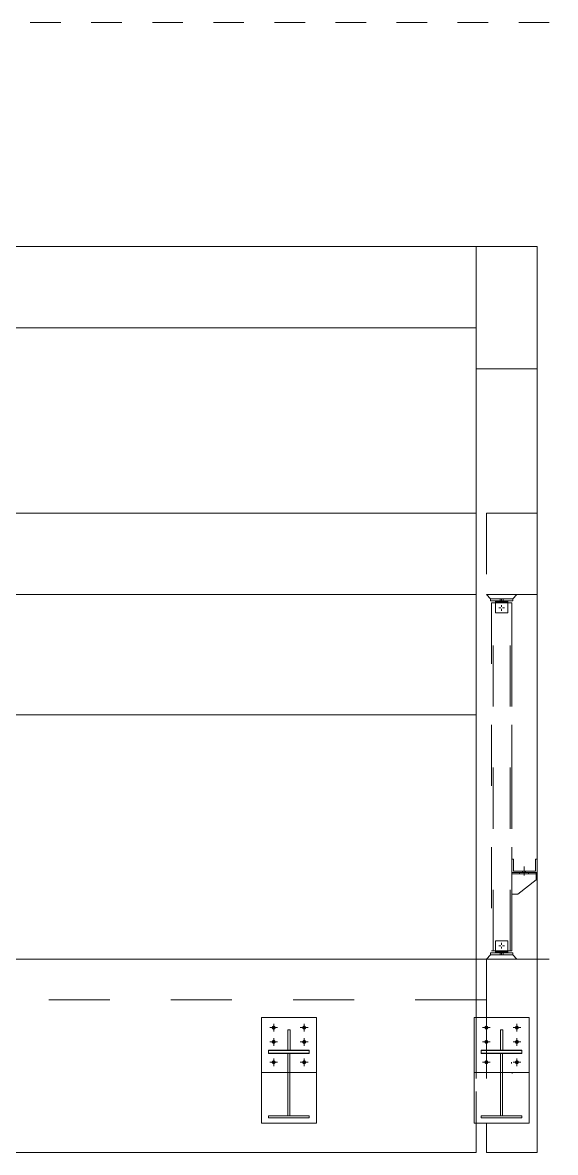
# Model space of a CAD drawing. Header units: millimetres. Extents: x 663313 to 1226001, y 1431724 to 1620898.
# Drawn here: x 663639.09 to 663641.71, y 1524720.1 to 1524725.65 of the extents above; entities that cross this region are included whole.
import ezdxf

# ---------------------------------------------------------------- set-up
doc = ezdxf.new("R2010")
doc.units = ezdxf.units.MM
for name, pattern in [('XKITLINE00', [0]), ('XKITLINE01', [4, 1, -1, 1, -1]), ('XKITLINE02', [4, 2, -2])]:
    doc.linetypes.add(name, pattern=pattern)
for name, color, linetype, lineweight in [('Bolt', 7, 'Continuous', 0), ('Part', 7, 'Continuous', 0), ('S-GRID', 7, 'Continuous', 9)]:
    doc.layers.add(name, color=color, linetype=linetype, lineweight=lineweight)

# ---------------------------------------------------------------- blocks, each defined once
blk = doc.blocks.new('*A32601715')
at = {"layer": 'S-GRID', "color": 7, "linetype": 'XKITLINE01', "lineweight": 0}
blk.add_line((493.773382, 83.262976), (596.741134, 83.262976), dxfattribs=at)
blk = doc.blocks.new('*A32621717')
at = {"layer": 'S-GRID', "color": 7, "linetype": 'XKITLINE01', "lineweight": 0}
blk.add_line((493.773382, 52.596309), (596.741134, 52.596309), dxfattribs=at)
blk = doc.blocks.new('*A32631718')
at = {"layer": 'Part', "color": 7, "linetype": 'XKITLINE02', "lineweight": 0}
for p, q in [((506.930472, 52.596309), (581.201513, 52.596309)), ((580.868213, 51.262976), (506.930472, 51.262976)), ((581.201513, 51.262976), (581.201418, 51.262976))]:
    blk.add_line(p, q, dxfattribs=at)
at = {"layer": 'Part', "color": 7, "linetype": 'XKITLINE00', "lineweight": 0}
for p, q in [((581.201513, 52.596309), (581.201513, 51.262976)), ((581.201513, 51.262976), (580.868213, 51.262976))]:
    blk.add_line(p, q, dxfattribs=at)
blk = doc.blocks.new('*A33511806')
at = {"layer": 'Part', "color": 7, "linetype": 'XKITLINE00', "lineweight": 0}
for p, q in [((580.868215, 75.929643), (547.901538, 75.929643)), ((547.901553, 73.262976), (547.901553, 75.929643)), ((580.868199, 75.929643), (580.868215, 75.929643)), ((580.868215, 75.929643), (580.868215, 73.262976)), ((580.868215, 73.262976), (547.901538, 73.262976)), ((580.868215, 73.262976), (580.868199, 73.262976))]:
    blk.add_line(p, q, dxfattribs=at)
at = {"layer": 'Part', "color": 7, "linetype": 'XKITLINE02', "lineweight": 0}
for p, q in [((547.901538, 75.929643), (547.901538, 73.262976)), ((580.868199, 73.262976), (580.868199, 75.929643))]:
    blk.add_line(p, q, dxfattribs=at)
blk = doc.blocks.new('*A33521807')
at = {"layer": 'Part', "color": 7, "linetype": 'XKITLINE00', "lineweight": 0}
for p, q in [((580.868213, 67.196309), (548.533871, 67.196309)), ((548.533886, 64.529643), (548.533886, 67.196309)), ((580.868197, 67.196309), (580.868213, 67.196309)), ((580.868213, 67.196309), (580.868213, 64.529643)), ((580.868213, 64.529643), (548.533871, 64.529643)), ((580.868213, 64.529643), (580.868197, 64.529643))]:
    blk.add_line(p, q, dxfattribs=at)
at = {"layer": 'Part', "color": 7, "linetype": 'XKITLINE02', "lineweight": 0}
for p, q in [((548.533871, 67.196309), (548.533871, 64.529643)), ((580.868197, 64.529643), (580.868197, 67.196309))]:
    blk.add_line(p, q, dxfattribs=at)
blk = doc.blocks.new('*A33531808')
at = {"layer": 'Part', "color": 7, "linetype": 'XKITLINE00', "lineweight": 0}
for p, q in [((545.901541, 52.596309), (545.901524, 52.596309)), ((545.901541, 46.262976), (545.901541, 52.596309)), ((545.901541, 52.596309), (580.868213, 52.596309)), ((580.868213, 52.596309), (580.868213, 50.682353)), ((580.868213, 47.215687), (580.868213, 46.262976)), ((545.901524, 46.262976), (545.901541, 46.262976)), ((580.868213, 46.262976), (545.901541, 46.262976))]:
    blk.add_line(p, q, dxfattribs=at)
at = {"layer": 'Part', "color": 7, "linetype": 'XKITLINE02', "lineweight": 0}
for p, q in [((545.901524, 52.596309), (545.901524, 46.262976)), ((545.901541, 52.596309), (545.901524, 52.596309)), ((580.868195, 46.262976), (580.868195, 52.596309)), ((580.868213, 50.682353), (580.868213, 47.215687)), ((545.901541, 46.262976), (545.901524, 46.262976))]:
    blk.add_line(p, q, dxfattribs=at)
blk = doc.blocks.new('*A33541809')
at = {"layer": 'Part', "color": 7, "linetype": 'XKITLINE00', "lineweight": 0}
for p, q in [((580.868215, 60.596309), (547.901532, 60.596309)), ((547.901553, 52.596309), (547.901553, 60.596309)), ((580.868194, 60.596309), (580.868215, 60.596309)), ((580.868215, 60.596309), (580.868215, 52.596309)), ((580.868215, 52.596309), (547.901532, 52.596309)), ((580.868215, 52.596309), (580.868194, 52.596309))]:
    blk.add_line(p, q, dxfattribs=at)
at = {"layer": 'Part', "color": 7, "linetype": 'XKITLINE02', "lineweight": 0}
for p, q in [((547.901532, 60.596309), (547.901532, 52.596309)), ((580.868194, 52.596309), (580.868194, 60.596309))]:
    blk.add_line(p, q, dxfattribs=at)
blk = doc.blocks.new('*A33551810')
at = {"layer": 'Part', "color": 7, "linetype": 'XKITLINE00', "lineweight": 0}
for p, q in [((581.661566, 50.282321), (581.661569, 50.282321)), ((581.661569, 49.604825), (581.661569, 50.282321)), ((581.661569, 50.282321), (581.741569, 50.282321)), ((581.741566, 50.282321), (581.741569, 50.282321)), ((581.741569, 50.282321), (581.741569, 49.604825)), ((581.741569, 49.604825), (581.661569, 49.604825))]:
    blk.add_line(p, q, dxfattribs=at)
at = {"layer": 'Part', "color": 7, "linetype": 'XKITLINE02', "lineweight": 0}
for p, q in [((581.661566, 50.282321), (581.661566, 49.615654)), ((581.741566, 49.615654), (581.741566, 50.282321)), ((581.661566, 49.615654), (581.661569, 49.604825)), ((581.661566, 49.615654), (581.741566, 49.615654)), ((581.741566, 49.615654), (581.741569, 49.604825))]:
    blk.add_line(p, q, dxfattribs=at)
blk = doc.blocks.new('*A33561811')
at = {"layer": 'Part', "color": 7, "linetype": 'XKITLINE02', "lineweight": 0}
for p, q in [((580.80157, 50.682353), (582.60157, 50.682353)), ((580.80157, 48.882354), (580.80157, 50.682353)), ((580.80157, 48.882354), (580.80157, 50.682353)), ((582.60157, 50.682353), (582.60157, 48.882354)), ((582.60157, 48.882354), (582.60157, 50.682353)), ((582.60157, 48.882354), (580.80157, 48.882354))]:
    blk.add_line(p, q, dxfattribs=at)
blk = doc.blocks.new('*A33571812')
at = {"layer": 'Bolt', "color": 7, "linetype": 'XKITLINE00', "lineweight": 0}
for p, q in [((582.028186, 49.179782), (582.028176, 49.21441)), ((582.041989, 48.847184), (582.041978, 48.881812))]:
    blk.add_line(p, q, dxfattribs=at)
blk = doc.blocks.new('*A33581813')
at = {"layer": 'Bolt'}
for points in [[(581.139, 50.355), (581.139, 50.361), (581.141, 50.367), (581.143, 50.373), (581.146, 50.379), (581.149, 50.384), (581.153, 50.389), (581.157, 50.394), (581.161, 50.398), (581.166, 50.402), (581.172, 50.405), (581.177, 50.408), (581.183, 50.41), (581.189, 50.411), (581.195, 50.412), (581.202, 50.412), (581.208, 50.412), (581.214, 50.411), (581.22, 50.41), (581.226, 50.408), (581.231, 50.405), (581.237, 50.402), (581.242, 50.398), (581.246, 50.394), (581.251, 50.389), (581.254, 50.384), (581.257, 50.379), (581.26, 50.373), (581.262, 50.367), (581.264, 50.361), (581.265, 50.355), (581.265, 50.349), (581.265, 50.343), (581.264, 50.337), (581.262, 50.331), (581.26, 50.325), (581.257, 50.319), (581.254, 50.314), (581.251, 50.309), (581.246, 50.304), (581.242, 50.3), (581.237, 50.296), (581.231, 50.293), (581.226, 50.291), (581.22, 50.288), (581.214, 50.287), (581.208, 50.286), (581.202, 50.286), (581.195, 50.286), (581.189, 50.287), (581.183, 50.288), (581.177, 50.291), (581.172, 50.293), (581.166, 50.296), (581.161, 50.3), (581.157, 50.304), (581.153, 50.309), (581.149, 50.314), (581.146, 50.319), (581.143, 50.325), (581.141, 50.331), (581.139, 50.337), (581.139, 50.343), (581.138, 50.349)], [(582.139, 50.355), (582.139, 50.361), (582.141, 50.367), (582.143, 50.373), (582.146, 50.379), (582.149, 50.384), (582.153, 50.389), (582.157, 50.394), (582.161, 50.398), (582.166, 50.402), (582.172, 50.405), (582.177, 50.408), (582.183, 50.41), (582.189, 50.411), (582.195, 50.412), (582.202, 50.412), (582.208, 50.412), (582.214, 50.411), (582.22, 50.41), (582.226, 50.408), (582.231, 50.405), (582.237, 50.402), (582.242, 50.398), (582.246, 50.394), (582.251, 50.389), (582.254, 50.384), (582.257, 50.379), (582.26, 50.373), (582.262, 50.367), (582.264, 50.361), (582.265, 50.355), (582.265, 50.349), (582.265, 50.343), (582.264, 50.337), (582.262, 50.331), (582.26, 50.325), (582.257, 50.319), (582.254, 50.314), (582.251, 50.309), (582.246, 50.304), (582.242, 50.3), (582.237, 50.296), (582.231, 50.293), (582.226, 50.291), (582.22, 50.288), (582.214, 50.287), (582.208, 50.286), (582.202, 50.286), (582.195, 50.286), (582.189, 50.287), (582.183, 50.288), (582.177, 50.291), (582.172, 50.293), (582.166, 50.296), (582.161, 50.3), (582.157, 50.304), (582.153, 50.309), (582.149, 50.314), (582.146, 50.319), (582.143, 50.325), (582.141, 50.331), (582.139, 50.337), (582.139, 50.343), (582.138, 50.349)], [(581.139, 49.889), (581.139, 49.895), (581.141, 49.901), (581.143, 49.907), (581.146, 49.912), (581.149, 49.918), (581.153, 49.923), (581.157, 49.927), (581.161, 49.931), (581.166, 49.935), (581.172, 49.938), (581.177, 49.941), (581.183, 49.943), (581.189, 49.944), (581.195, 49.945), (581.202, 49.946), (581.208, 49.945), (581.214, 49.944), (581.22, 49.943), (581.226, 49.941), (581.231, 49.938), (581.237, 49.935), (581.242, 49.931), (581.246, 49.927), (581.251, 49.923), (581.254, 49.918), (581.257, 49.912), (581.26, 49.907), (581.262, 49.901), (581.264, 49.895), (581.265, 49.889), (581.265, 49.882), (581.265, 49.876), (581.264, 49.87), (581.262, 49.864), (581.26, 49.858), (581.257, 49.852), (581.254, 49.847), (581.251, 49.842), (581.246, 49.838), (581.242, 49.833), (581.237, 49.83), (581.231, 49.826), (581.226, 49.824), (581.22, 49.822), (581.214, 49.82), (581.208, 49.819), (581.202, 49.819), (581.195, 49.819), (581.189, 49.82), (581.183, 49.822), (581.177, 49.824), (581.172, 49.826), (581.166, 49.83), (581.161, 49.833), (581.157, 49.838), (581.153, 49.842), (581.149, 49.847), (581.146, 49.852), (581.143, 49.858), (581.141, 49.864), (581.139, 49.87), (581.139, 49.876), (581.138, 49.882)], [(582.139, 49.889), (582.139, 49.895), (582.141, 49.901), (582.143, 49.907), (582.146, 49.912), (582.149, 49.918), (582.153, 49.923), (582.157, 49.927), (582.161, 49.931), (582.166, 49.935), (582.172, 49.938), (582.177, 49.941), (582.183, 49.943), (582.189, 49.944), (582.195, 49.945), (582.202, 49.946), (582.208, 49.945), (582.214, 49.944), (582.22, 49.943), (582.226, 49.941), (582.231, 49.938), (582.237, 49.935), (582.242, 49.931), (582.246, 49.927), (582.251, 49.923), (582.254, 49.918), (582.257, 49.912), (582.26, 49.907), (582.262, 49.901), (582.264, 49.895), (582.265, 49.889), (582.265, 49.882), (582.265, 49.876), (582.264, 49.87), (582.262, 49.864), (582.26, 49.858), (582.257, 49.852), (582.254, 49.847), (582.251, 49.842), (582.246, 49.838), (582.242, 49.833), (582.237, 49.83), (582.231, 49.826), (582.226, 49.824), (582.22, 49.822), (582.214, 49.82), (582.208, 49.819), (582.202, 49.819), (582.195, 49.819), (582.189, 49.82), (582.183, 49.822), (582.177, 49.824), (582.172, 49.826), (582.166, 49.83), (582.161, 49.833), (582.157, 49.838), (582.153, 49.842), (582.149, 49.847), (582.146, 49.852), (582.143, 49.858), (582.141, 49.864), (582.139, 49.87), (582.139, 49.876), (582.138, 49.882)], [(581.139, 49.222), (581.139, 49.228), (581.141, 49.234), (581.143, 49.24), (581.146, 49.246), (581.149, 49.251), (581.153, 49.256), (581.157, 49.26), (581.161, 49.265), (581.166, 49.268), (581.172, 49.272), (581.177, 49.274), (581.183, 49.276), (581.189, 49.278), (581.195, 49.279), (581.202, 49.279), (581.208, 49.279), (581.214, 49.278), (581.22, 49.276), (581.226, 49.274), (581.231, 49.272), (581.237, 49.268), (581.242, 49.265), (581.246, 49.26), (581.251, 49.256), (581.254, 49.251), (581.257, 49.246), (581.26, 49.24), (581.262, 49.234), (581.264, 49.228), (581.265, 49.222), (581.265, 49.216), (581.265, 49.209), (581.264, 49.203), (581.262, 49.197), (581.26, 49.191), (581.257, 49.186), (581.254, 49.181), (581.251, 49.176), (581.246, 49.171), (581.242, 49.167), (581.237, 49.163), (581.231, 49.16), (581.226, 49.157), (581.22, 49.155), (581.214, 49.154), (581.208, 49.153), (581.202, 49.152), (581.195, 49.153), (581.189, 49.154), (581.183, 49.155), (581.177, 49.157), (581.172, 49.16), (581.166, 49.163), (581.161, 49.167), (581.157, 49.171), (581.153, 49.176), (581.149, 49.181), (581.146, 49.186), (581.143, 49.191), (581.141, 49.197), (581.139, 49.203), (581.139, 49.209), (581.138, 49.216)], [(582.139, 49.222), (582.139, 49.228), (582.141, 49.234), (582.143, 49.24), (582.146, 49.246), (582.149, 49.251), (582.153, 49.256), (582.157, 49.26), (582.161, 49.265), (582.166, 49.268), (582.172, 49.272), (582.177, 49.274), (582.183, 49.276), (582.189, 49.278), (582.195, 49.279), (582.202, 49.279), (582.208, 49.279), (582.214, 49.278), (582.22, 49.276), (582.226, 49.274), (582.231, 49.272), (582.237, 49.268), (582.242, 49.265), (582.246, 49.26), (582.251, 49.256), (582.254, 49.251), (582.257, 49.246), (582.26, 49.24), (582.262, 49.234), (582.264, 49.228), (582.265, 49.222), (582.265, 49.216), (582.265, 49.209), (582.264, 49.203), (582.262, 49.197), (582.26, 49.191), (582.257, 49.186), (582.254, 49.181), (582.251, 49.176), (582.246, 49.171), (582.242, 49.167), (582.237, 49.163), (582.231, 49.16), (582.226, 49.157), (582.22, 49.155), (582.214, 49.154), (582.208, 49.153), (582.202, 49.152), (582.195, 49.153), (582.189, 49.154), (582.183, 49.155), (582.177, 49.157), (582.172, 49.16), (582.166, 49.163), (582.161, 49.167), (582.157, 49.171), (582.153, 49.176), (582.149, 49.181), (582.146, 49.186), (582.143, 49.191), (582.141, 49.197), (582.139, 49.203), (582.139, 49.209), (582.138, 49.216)]]:
    blk.add_hatch(color=7, dxfattribs=at).paths.add_polyline_path(points, flags=17)
at = {"layer": 'Bolt', "color": 7, "linetype": 'XKITLINE00', "lineweight": 0}
for p, q in [((581.075, 50.349), (581.328, 50.349)), ((581.202, 50.222), (581.202, 50.476)), ((582.075, 50.349), (582.328, 50.349)), ((582.202, 50.222), (582.202, 50.476)), ((581.202, 49.756), (581.202, 50.009)), ((582.202, 49.756), (582.202, 50.009)), ((581.075, 49.882), (581.328, 49.882)), ((582.075, 49.882), (582.328, 49.882)), ((581.075, 49.216), (581.328, 49.216)), ((581.202, 49.089), (581.202, 49.342)), ((582.075, 49.216), (582.328, 49.216)), ((582.202, 49.089), (582.202, 49.342))]:
    blk.add_line(p, q, dxfattribs=at)
blk = doc.blocks.new('*A33591814')
at = {"layer": 'Part', "color": 7, "linetype": 'XKITLINE02', "lineweight": 0}
for p, q in [((582.834824, 55.429643), (582.034813, 55.429643)), ((582.034813, 55.429643), (582.034813, 55.389643)), ((582.034813, 55.389643), (582.834824, 55.389643)), ((582.034824, 55.389643), (582.034824, 55.429643)), ((582.834813, 55.389643), (582.834813, 55.429643)), ((582.834824, 55.429643), (582.834824, 55.389643))]:
    blk.add_line(p, q, dxfattribs=at)
blk = doc.blocks.new('*A33601815')
at = {"layer": 'Bolt', "color": 7, "linetype": 'XKITLINE02', "lineweight": 0}
for p, q in [((582.434815, 55.336843), (582.434815, 55.622976)), ((582.434822, 55.336843), (582.434822, 55.622976)), ((582.288148, 55.389643), (582.288148, 55.429643)), ((582.288154, 55.389643), (582.288154, 55.429643)), ((582.388148, 55.429643), (582.388148, 55.469643)), ((582.388154, 55.429643), (582.388154, 55.469643)), ((582.481483, 55.429643), (582.481483, 55.469643)), ((582.481489, 55.429643), (582.481489, 55.469643)), ((582.581483, 55.389643), (582.581483, 55.429643)), ((582.581489, 55.389643), (582.581489, 55.429643))]:
    blk.add_line(p, q, dxfattribs=at)
blk = doc.blocks.new('*A33611816')
at = {"layer": 'Part', "color": 7, "linetype": 'XKITLINE02', "lineweight": 0}
for p, q in [((582.834819, 55.389643), (582.034818, 55.389643)), ((582.034818, 54.722976), (582.034818, 55.389643)), ((582.034819, 55.389643), (582.034819, 54.722976)), ((582.234818, 54.722976), (582.834819, 55.189643)), ((582.834818, 55.189643), (582.834818, 55.389643)), ((582.834819, 55.189643), (582.834819, 55.389643)), ((582.034818, 54.722976), (582.234819, 54.722976))]:
    blk.add_line(p, q, dxfattribs=at)
blk = doc.blocks.new('*A33621817')
at = {"layer": 'Bolt', "color": 7, "linetype": 'XKITLINE02', "lineweight": 0}
for p, q in [((581.654809, 52.729643), (581.654809, 52.796309)), ((581.654826, 52.729643), (581.654826, 52.796309)), ((581.701477, 52.729643), (581.701477, 52.796309)), ((581.701494, 52.729643), (581.701494, 52.796309)), ((581.748144, 52.729643), (581.748144, 52.796309)), ((581.748161, 52.729643), (581.748161, 52.796309))]:
    blk.add_line(p, q, dxfattribs=at)
blk = doc.blocks.new('*A33631818')
at = {"layer": 'Bolt', "color": 7, "linetype": 'XKITLINE00', "lineweight": 0}
for p, q in [((581.608152, 53.029643), (581.670312, 53.029643)), ((581.701485, 53.122976), (581.701485, 53.060816)), ((581.701485, 52.936309), (581.701485, 52.998469)), ((581.794818, 53.029643), (581.732658, 53.029643))]:
    blk.add_line(p, q, dxfattribs=at)
blk = doc.blocks.new('*A33641819')
at = {"layer": 'Part', "color": 7, "linetype": 'XKITLINE02', "lineweight": 0}
for p, q in [((581.501484, 53.196309), (581.901485, 53.196309)), ((581.501485, 53.196309), (581.501485, 52.796309)), ((581.901485, 53.196309), (581.901485, 52.796309)), ((581.501484, 52.829643), (581.501479, 52.829643)), ((581.501479, 52.829643), (581.501479, 52.796309)), ((581.901484, 52.829643), (581.501479, 52.829643)), ((581.501479, 52.796309), (581.501485, 52.796309)), ((581.901485, 52.796309), (581.501479, 52.796309)), ((581.901479, 52.829643), (581.901479, 52.796309))]:
    blk.add_line(p, q, dxfattribs=at)
blk = doc.blocks.new('*A33651820')
at = {"layer": 'Part', "color": 7, "linetype": 'XKITLINE02', "lineweight": 0}
for p, q in [((581.201472, 52.596309), (581.334807, 52.729643)), ((582.201499, 52.596309), (581.201472, 52.596309)), ((581.201499, 52.596309), (581.33483, 52.729643)), ((581.334807, 52.729643), (582.068163, 52.729643)), ((582.06814, 52.729643), (582.201472, 52.596309)), ((582.068163, 52.729643), (582.201499, 52.596309))]:
    blk.add_line(p, q, dxfattribs=at)
blk = doc.blocks.new('*A33661821')
at = {"layer": 'Part', "color": 7, "linetype": 'XKITLINE02', "lineweight": 0}
for p, q in [((581.33483, 52.796309), (581.334807, 52.796309)), ((581.334807, 52.796309), (582.068163, 52.796309)), ((581.334807, 52.729643), (581.334807, 52.796309)), ((581.33483, 52.729643), (581.334807, 52.729643)), ((582.068163, 52.729643), (581.334807, 52.729643)), ((581.33483, 52.796309), (581.33483, 52.729643)), ((582.06814, 52.796309), (582.06814, 52.729643)), ((582.068163, 52.796309), (582.068163, 52.729643))]:
    blk.add_line(p, q, dxfattribs=at)
blk = doc.blocks.new('*A33671822')
at = {"layer": 'Part', "color": 7, "linetype": 'XKITLINE00', "lineweight": 0}
for p, q in [((573.834927, 50.682353), (573.834924, 50.682353)), ((575.634927, 50.682353), (573.834927, 50.682353)), ((573.834927, 47.215687), (573.834927, 50.682353)), ((575.634924, 50.682353), (575.634927, 50.682353)), ((575.634927, 50.682353), (575.634927, 47.215687)), ((573.834927, 47.215687), (573.834924, 47.215687)), ((575.634927, 47.215687), (573.834927, 47.215687)), ((575.634924, 47.215687), (575.634927, 47.215687))]:
    blk.add_line(p, q, dxfattribs=at)
at = {"layer": 'Part', "color": 7, "linetype": 'XKITLINE02', "lineweight": 0}
for p, q in [((573.834924, 47.215687), (573.834924, 50.682353)), ((575.634924, 50.682353), (575.634924, 47.215687))]:
    blk.add_line(p, q, dxfattribs=at)
blk = doc.blocks.new('*A33681823')
at = {"layer": 'Part', "color": 7, "linetype": 'XKITLINE00', "lineweight": 0}
for p, q in [((574.6949, 50.282321), (574.694903, 50.282321)), ((574.694903, 49.604831), (574.694903, 50.282321)), ((574.694903, 50.282321), (574.774903, 50.282321)), ((574.7749, 50.282321), (574.774903, 50.282321)), ((574.774903, 50.282321), (574.774903, 49.604831)), ((574.774903, 49.604831), (574.694903, 49.604831))]:
    blk.add_line(p, q, dxfattribs=at)
at = {"layer": 'Part', "color": 7, "linetype": 'XKITLINE02', "lineweight": 0}
for p, q in [((574.6949, 50.282321), (574.6949, 49.615654)), ((574.7749, 49.615654), (574.7749, 50.282321)), ((574.6949, 49.615654), (574.694903, 49.604831)), ((574.6949, 49.615654), (574.7749, 49.615654)), ((574.7749, 49.615654), (574.774903, 49.604831))]:
    blk.add_line(p, q, dxfattribs=at)
blk = doc.blocks.new('*A33691824')
at = {"layer": 'Part', "color": 7, "linetype": 'XKITLINE02', "lineweight": 0}
for p, q in [((573.834903, 50.682353), (575.634904, 50.682353)), ((573.834903, 48.882354), (573.834903, 50.682353)), ((573.834904, 48.882354), (573.834904, 50.682353)), ((575.634903, 50.682353), (575.634903, 48.882354)), ((575.634904, 48.882354), (575.634904, 50.682353)), ((575.634904, 48.882354), (573.834903, 48.882354))]:
    blk.add_line(p, q, dxfattribs=at)
blk = doc.blocks.new('*A33701825')
at = {"layer": 'Bolt'}
for points in [[(574.172, 50.355), (574.173, 50.361), (574.174, 50.367), (574.176, 50.373), (574.179, 50.379), (574.182, 50.384), (574.186, 50.389), (574.19, 50.394), (574.195, 50.398), (574.2, 50.402), (574.205, 50.405), (574.211, 50.408), (574.217, 50.41), (574.223, 50.411), (574.229, 50.412), (574.235, 50.412), (574.241, 50.412), (574.247, 50.411), (574.253, 50.41), (574.259, 50.408), (574.265, 50.405), (574.27, 50.402), (574.275, 50.398), (574.28, 50.394), (574.284, 50.389), (574.288, 50.384), (574.291, 50.379), (574.293, 50.373), (574.296, 50.367), (574.297, 50.361), (574.298, 50.355), (574.298, 50.349), (574.298, 50.343), (574.297, 50.337), (574.296, 50.331), (574.293, 50.325), (574.291, 50.319), (574.288, 50.314), (574.284, 50.309), (574.28, 50.304), (574.275, 50.3), (574.27, 50.296), (574.265, 50.293), (574.259, 50.291), (574.253, 50.288), (574.247, 50.287), (574.241, 50.286), (574.235, 50.286), (574.229, 50.286), (574.223, 50.287), (574.217, 50.288), (574.211, 50.291), (574.205, 50.293), (574.2, 50.296), (574.195, 50.3), (574.19, 50.304), (574.186, 50.309), (574.182, 50.314), (574.179, 50.319), (574.176, 50.325), (574.174, 50.331), (574.173, 50.337), (574.172, 50.343), (574.172, 50.349)], [(575.172, 50.355), (575.173, 50.361), (575.174, 50.367), (575.176, 50.373), (575.179, 50.379), (575.182, 50.384), (575.186, 50.389), (575.19, 50.394), (575.195, 50.398), (575.2, 50.402), (575.205, 50.405), (575.211, 50.408), (575.217, 50.41), (575.223, 50.411), (575.229, 50.412), (575.235, 50.412), (575.241, 50.412), (575.247, 50.411), (575.253, 50.41), (575.259, 50.408), (575.265, 50.405), (575.27, 50.402), (575.275, 50.398), (575.28, 50.394), (575.284, 50.389), (575.288, 50.384), (575.291, 50.379), (575.293, 50.373), (575.296, 50.367), (575.297, 50.361), (575.298, 50.355), (575.298, 50.349), (575.298, 50.343), (575.297, 50.337), (575.296, 50.331), (575.293, 50.325), (575.291, 50.319), (575.288, 50.314), (575.284, 50.309), (575.28, 50.304), (575.275, 50.3), (575.27, 50.296), (575.265, 50.293), (575.259, 50.291), (575.253, 50.288), (575.247, 50.287), (575.241, 50.286), (575.235, 50.286), (575.229, 50.286), (575.223, 50.287), (575.217, 50.288), (575.211, 50.291), (575.205, 50.293), (575.2, 50.296), (575.195, 50.3), (575.19, 50.304), (575.186, 50.309), (575.182, 50.314), (575.179, 50.319), (575.176, 50.325), (575.174, 50.331), (575.173, 50.337), (575.172, 50.343), (575.172, 50.349)], [(574.172, 49.889), (574.173, 49.895), (574.174, 49.901), (574.176, 49.907), (574.179, 49.912), (574.182, 49.918), (574.186, 49.923), (574.19, 49.927), (574.195, 49.931), (574.2, 49.935), (574.205, 49.938), (574.211, 49.941), (574.217, 49.943), (574.223, 49.944), (574.229, 49.945), (574.235, 49.946), (574.241, 49.945), (574.247, 49.944), (574.253, 49.943), (574.259, 49.941), (574.265, 49.938), (574.27, 49.935), (574.275, 49.931), (574.28, 49.927), (574.284, 49.923), (574.288, 49.918), (574.291, 49.912), (574.293, 49.907), (574.296, 49.901), (574.297, 49.895), (574.298, 49.889), (574.298, 49.882), (574.298, 49.876), (574.297, 49.87), (574.296, 49.864), (574.293, 49.858), (574.291, 49.852), (574.288, 49.847), (574.284, 49.842), (574.28, 49.838), (574.275, 49.833), (574.27, 49.83), (574.265, 49.826), (574.259, 49.824), (574.253, 49.822), (574.247, 49.82), (574.241, 49.819), (574.235, 49.819), (574.229, 49.819), (574.223, 49.82), (574.217, 49.822), (574.211, 49.824), (574.205, 49.826), (574.2, 49.83), (574.195, 49.833), (574.19, 49.838), (574.186, 49.842), (574.182, 49.847), (574.179, 49.852), (574.176, 49.858), (574.174, 49.864), (574.173, 49.87), (574.172, 49.876), (574.172, 49.882)], [(575.172, 49.889), (575.173, 49.895), (575.174, 49.901), (575.176, 49.907), (575.179, 49.912), (575.182, 49.918), (575.186, 49.923), (575.19, 49.927), (575.195, 49.931), (575.2, 49.935), (575.205, 49.938), (575.211, 49.941), (575.217, 49.943), (575.223, 49.944), (575.229, 49.945), (575.235, 49.946), (575.241, 49.945), (575.247, 49.944), (575.253, 49.943), (575.259, 49.941), (575.265, 49.938), (575.27, 49.935), (575.275, 49.931), (575.28, 49.927), (575.284, 49.923), (575.288, 49.918), (575.291, 49.912), (575.293, 49.907), (575.296, 49.901), (575.297, 49.895), (575.298, 49.889), (575.298, 49.882), (575.298, 49.876), (575.297, 49.87), (575.296, 49.864), (575.293, 49.858), (575.291, 49.852), (575.288, 49.847), (575.284, 49.842), (575.28, 49.838), (575.275, 49.833), (575.27, 49.83), (575.265, 49.826), (575.259, 49.824), (575.253, 49.822), (575.247, 49.82), (575.241, 49.819), (575.235, 49.819), (575.229, 49.819), (575.223, 49.82), (575.217, 49.822), (575.211, 49.824), (575.205, 49.826), (575.2, 49.83), (575.195, 49.833), (575.19, 49.838), (575.186, 49.842), (575.182, 49.847), (575.179, 49.852), (575.176, 49.858), (575.174, 49.864), (575.173, 49.87), (575.172, 49.876), (575.172, 49.882)], [(574.172, 49.222), (574.173, 49.228), (574.174, 49.234), (574.176, 49.24), (574.179, 49.246), (574.182, 49.251), (574.186, 49.256), (574.19, 49.26), (574.195, 49.265), (574.2, 49.268), (574.205, 49.272), (574.211, 49.274), (574.217, 49.276), (574.223, 49.278), (574.229, 49.279), (574.235, 49.279), (574.241, 49.279), (574.247, 49.278), (574.253, 49.276), (574.259, 49.274), (574.265, 49.272), (574.27, 49.268), (574.275, 49.265), (574.28, 49.26), (574.284, 49.256), (574.288, 49.251), (574.291, 49.246), (574.293, 49.24), (574.296, 49.234), (574.297, 49.228), (574.298, 49.222), (574.298, 49.216), (574.298, 49.209), (574.297, 49.203), (574.296, 49.197), (574.293, 49.191), (574.291, 49.186), (574.288, 49.181), (574.284, 49.176), (574.28, 49.171), (574.275, 49.167), (574.27, 49.163), (574.265, 49.16), (574.259, 49.157), (574.253, 49.155), (574.247, 49.154), (574.241, 49.153), (574.235, 49.152), (574.229, 49.153), (574.223, 49.154), (574.217, 49.155), (574.211, 49.157), (574.205, 49.16), (574.2, 49.163), (574.195, 49.167), (574.19, 49.171), (574.186, 49.176), (574.182, 49.181), (574.179, 49.186), (574.176, 49.191), (574.174, 49.197), (574.173, 49.203), (574.172, 49.209), (574.172, 49.216)], [(575.172, 49.222), (575.173, 49.228), (575.174, 49.234), (575.176, 49.24), (575.179, 49.246), (575.182, 49.251), (575.186, 49.256), (575.19, 49.26), (575.195, 49.265), (575.2, 49.268), (575.205, 49.272), (575.211, 49.274), (575.217, 49.276), (575.223, 49.278), (575.229, 49.279), (575.235, 49.279), (575.241, 49.279), (575.247, 49.278), (575.253, 49.276), (575.259, 49.274), (575.265, 49.272), (575.27, 49.268), (575.275, 49.265), (575.28, 49.26), (575.284, 49.256), (575.288, 49.251), (575.291, 49.246), (575.293, 49.24), (575.296, 49.234), (575.297, 49.228), (575.298, 49.222), (575.298, 49.216), (575.298, 49.209), (575.297, 49.203), (575.296, 49.197), (575.293, 49.191), (575.291, 49.186), (575.288, 49.181), (575.284, 49.176), (575.28, 49.171), (575.275, 49.167), (575.27, 49.163), (575.265, 49.16), (575.259, 49.157), (575.253, 49.155), (575.247, 49.154), (575.241, 49.153), (575.235, 49.152), (575.229, 49.153), (575.223, 49.154), (575.217, 49.155), (575.211, 49.157), (575.205, 49.16), (575.2, 49.163), (575.195, 49.167), (575.19, 49.171), (575.186, 49.176), (575.182, 49.181), (575.179, 49.186), (575.176, 49.191), (575.174, 49.197), (575.173, 49.203), (575.172, 49.209), (575.172, 49.216)]]:
    blk.add_hatch(color=7, dxfattribs=at).paths.add_polyline_path(points, flags=17)
at = {"layer": 'Bolt', "color": 7, "linetype": 'XKITLINE00', "lineweight": 0}
for p, q in [((574.108, 50.349), (574.362, 50.349)), ((574.235, 50.222), (574.235, 50.476)), ((575.108, 50.349), (575.362, 50.349)), ((575.235, 50.222), (575.235, 50.476)), ((574.235, 49.756), (574.235, 50.009)), ((575.235, 49.756), (575.235, 50.009)), ((574.108, 49.882), (574.362, 49.882)), ((575.108, 49.882), (575.362, 49.882)), ((574.108, 49.216), (574.362, 49.216)), ((574.235, 49.089), (574.235, 49.342)), ((575.108, 49.216), (575.362, 49.216)), ((575.235, 49.089), (575.235, 49.342))]:
    blk.add_line(p, q, dxfattribs=at)
blk = doc.blocks.new('*A33711826')
at = {"layer": 'Part', "color": 7, "linetype": 'XKITLINE02', "lineweight": 0}
for p, q in [((581.368157, 64.262976), (581.368147, 64.262976)), ((581.368147, 64.262976), (581.368147, 52.862976)), ((582.034824, 64.262976), (581.368147, 64.262976)), ((581.368157, 64.262976), (581.368157, 52.862976)), ((581.42148, 52.862976), (581.42148, 64.262976)), ((581.421485, 52.862976), (581.421485, 64.262976)), ((581.421486, 52.862976), (581.421486, 64.262976)), ((581.42149, 52.862976), (581.42149, 64.262976)), ((581.98148, 52.862976), (581.98148, 64.262976)), ((581.981485, 52.862976), (581.981485, 64.262976)), ((581.981486, 52.862976), (581.981486, 64.262976)), ((581.98149, 52.862976), (581.98149, 64.262976)), ((582.034813, 52.862976), (582.034813, 64.262976)), ((582.034824, 64.262976), (582.034824, 52.862976)), ((581.368147, 52.862976), (581.368157, 52.862976)), ((582.034824, 52.862976), (581.368147, 52.862976))]:
    blk.add_line(p, q, dxfattribs=at)
blk = doc.blocks.new('*A33721827')
at = {"layer": 'Bolt', "color": 7, "linetype": 'XKITLINE02', "lineweight": 0}
for p, q in [((581.654809, 64.396309), (581.654809, 64.329643)), ((581.654826, 64.396309), (581.654826, 64.329643)), ((581.701477, 64.396309), (581.701477, 64.329643)), ((581.701494, 64.396309), (581.701494, 64.329643)), ((581.748144, 64.396309), (581.748144, 64.329643)), ((581.748161, 64.396309), (581.748161, 64.329643))]:
    blk.add_line(p, q, dxfattribs=at)
blk = doc.blocks.new('*A33731828')
at = {"layer": 'Bolt', "color": 7, "linetype": 'XKITLINE00', "lineweight": 0}
for p, q in [((581.608152, 64.096309), (581.670312, 64.096309)), ((581.701485, 64.189643), (581.701485, 64.127483)), ((581.701485, 64.002976), (581.701485, 64.065136)), ((581.794819, 64.096309), (581.732659, 64.096309))]:
    blk.add_line(p, q, dxfattribs=at)
blk = doc.blocks.new('*A33741829')
at = {"layer": 'Part', "color": 7, "linetype": 'XKITLINE02', "lineweight": 0}
for p, q in [((581.201472, 64.529643), (581.334807, 64.396309)), ((582.201499, 64.529643), (581.201472, 64.529643)), ((581.33483, 64.396309), (581.201499, 64.529643)), ((581.33483, 64.396309), (581.334807, 64.396309)), ((581.334807, 64.396309), (582.068163, 64.396309)), ((582.06814, 64.396309), (582.201472, 64.529643)), ((582.068163, 64.396309), (582.201499, 64.529643))]:
    blk.add_line(p, q, dxfattribs=at)
blk = doc.blocks.new('*A33751830')
at = {"layer": 'Part', "color": 7, "linetype": 'XKITLINE02', "lineweight": 0}
for p, q in [((581.501486, 64.329643), (581.501486, 63.929643)), ((581.501492, 64.329643), (581.501486, 64.329643)), ((581.501486, 64.329643), (581.901492, 64.329643)), ((581.501486, 63.929643), (581.501486, 64.296309)), ((581.501486, 64.296309), (581.501492, 64.296309)), ((581.901492, 64.296309), (581.501486, 64.296309)), ((581.501492, 64.296309), (581.501492, 64.329643)), ((581.901486, 63.929643), (581.901486, 64.329643)), ((581.901486, 63.929643), (581.901486, 64.296309)), ((581.901492, 64.329643), (581.901492, 64.296309)), ((581.501486, 63.929643), (581.901486, 63.929643))]:
    blk.add_line(p, q, dxfattribs=at)
blk = doc.blocks.new('*A33761831')
at = {"layer": 'Part', "color": 7, "linetype": 'XKITLINE02', "lineweight": 0}
for p, q in [((581.334807, 64.329643), (581.334807, 64.396309)), ((581.334807, 64.396309), (581.33483, 64.396309)), ((581.334807, 64.396309), (582.068163, 64.396309)), ((581.33483, 64.329643), (581.33483, 64.396309)), ((582.06814, 64.329643), (582.06814, 64.396309)), ((582.068163, 64.396309), (582.068163, 64.329643)), ((581.33483, 64.329643), (581.334807, 64.329643)), ((581.334807, 64.329643), (582.068163, 64.329643))]:
    blk.add_line(p, q, dxfattribs=at)
blk = doc.blocks.new('*A34351890')
at = {"layer": 'Part', "color": 7, "linetype": 'XKITLINE02', "lineweight": 0}
for p, q in [((582.868183, 75.929643), (580.868089, 75.929643)), ((580.868183, 75.929643), (580.868183, 71.929643)), ((582.868183, 71.929643), (582.868183, 75.929643)), ((580.868089, 71.929643), (582.868183, 71.929643))]:
    blk.add_line(p, q, dxfattribs=at)
blk = doc.blocks.new('*A34361891')
at = {"layer": 'Part', "color": 7, "linetype": 'XKITLINE02', "lineweight": 0}
for p, q in [((582.868183, 67.196309), (581.201422, 67.196309)), ((581.201517, 67.196309), (581.201517, 64.529643)), ((582.868183, 64.529643), (582.868183, 67.196309)), ((581.201422, 64.529643), (582.868183, 64.529643))]:
    blk.add_line(p, q, dxfattribs=at)
blk = doc.blocks.new('*A34371892')
at = {"layer": 'Part', "color": 7, "linetype": 'XKITLINE02', "lineweight": 0}
for p, q in [((582.868183, 52.596309), (581.201422, 52.596309)), ((581.201517, 50.682353), (581.201517, 47.215687)), ((581.201517, 46.262976), (581.201422, 46.262976))]:
    blk.add_line(p, q, dxfattribs=at)
at = {"layer": 'Part', "color": 7, "linetype": 'XKITLINE00', "lineweight": 0}
for p, q in [((581.201517, 52.596309), (581.201517, 50.682353)), ((582.868183, 46.262976), (582.868183, 52.596309)), ((581.201517, 47.215687), (581.201517, 46.262976)), ((581.201517, 46.262976), (582.868183, 46.262976))]:
    blk.add_line(p, q, dxfattribs=at)
blk = doc.blocks.new('*A34381893')
at = {"layer": 'Part', "color": 7, "linetype": 'XKITLINE00', "lineweight": 0}
for p, q in [((580.868183, 75.929643), (580.868215, 75.929643)), ((580.868215, 52.596309), (580.868215, 75.929643)), ((582.868215, 75.929643), (580.868215, 75.929643)), ((582.868183, 75.929643), (582.868215, 75.929643)), ((582.868215, 75.929643), (582.868215, 52.596309)), ((580.868183, 52.596309), (580.868215, 52.596309)), ((582.868215, 52.596309), (580.868215, 52.596309)), ((582.868183, 52.596309), (582.868215, 52.596309))]:
    blk.add_line(p, q, dxfattribs=at)
at = {"layer": 'Part', "color": 7, "linetype": 'XKITLINE02', "lineweight": 0}
for p, q in [((580.868183, 52.596309), (580.868183, 75.929643)), ((580.868215, 75.929643), (580.868183, 75.929643)), ((582.868183, 52.596309), (582.868183, 75.929643)), ((580.868215, 52.596309), (580.868183, 52.596309))]:
    blk.add_line(p, q, dxfattribs=at)
blk = doc.blocks.new('*A34391894')
at = {"layer": 'Part', "color": 7, "linetype": 'XKITLINE00', "lineweight": 0}
for p, q in [((574.068233, 47.462991), (574.068236, 47.462991)), ((574.068233, 47.396325), (574.068236, 47.396325)), ((574.068236, 47.396325), (574.068236, 47.462991)), ((574.068236, 47.462991), (575.401569, 47.462991)), ((575.401569, 47.396325), (574.068236, 47.396325)), ((575.401566, 47.462991), (575.401569, 47.462991)), ((575.401566, 47.396325), (575.401569, 47.396325)), ((575.401569, 47.462991), (575.401569, 47.396325))]:
    blk.add_line(p, q, dxfattribs=at)
at = {"layer": 'Part', "color": 7, "linetype": 'XKITLINE02', "lineweight": 0}
for p, q in [((574.068233, 47.462991), (574.068233, 47.396325)), ((574.068236, 47.396325), (574.068233, 47.396325)), ((575.401566, 47.396325), (575.401566, 47.462991))]:
    blk.add_line(p, q, dxfattribs=at)
blk = doc.blocks.new('*A34401895')
at = {"layer": 'Part', "color": 7, "linetype": 'XKITLINE02', "lineweight": 0}
for p, q in [((574.701566, 49.51549), (574.701566, 47.462992)), ((574.768233, 49.51549), (574.701566, 49.51549)), ((574.701566, 49.51549), (574.701569, 49.504667)), ((574.768233, 47.462992), (574.768233, 49.51549)), ((574.768233, 49.51549), (574.768236, 49.504667)), ((574.701569, 47.462992), (574.701566, 47.462992))]:
    blk.add_line(p, q, dxfattribs=at)
at = {"layer": 'Part', "color": 7, "linetype": 'XKITLINE00', "lineweight": 0}
for p, q in [((574.701569, 47.462992), (574.701569, 49.504667)), ((574.701569, 49.504667), (574.768236, 49.504667)), ((574.768236, 49.504667), (574.768236, 47.462992)), ((574.701566, 47.462992), (574.701569, 47.462992)), ((574.768236, 47.462992), (574.701569, 47.462992)), ((574.768233, 47.462992), (574.768236, 47.462992))]:
    blk.add_line(p, q, dxfattribs=at)
blk = doc.blocks.new('*A34411896')
at = {"layer": 'Part', "color": 7, "linetype": 'XKITLINE00', "lineweight": 0}
for p, q in [((574.694903, 49.615627), (574.068233, 49.615627)), ((574.068233, 49.615627), (574.068236, 49.604804)), ((574.068236, 49.504667), (574.068236, 49.604804)), ((574.068236, 49.604804), (575.401569, 49.604803)), ((575.401566, 49.615627), (574.774903, 49.615627)), ((575.401566, 49.615627), (575.401569, 49.604803)), ((575.401569, 49.604803), (575.401569, 49.504666)), ((575.401569, 49.504666), (574.068236, 49.504667))]:
    blk.add_line(p, q, dxfattribs=at)
at = {"layer": 'Part', "color": 7, "linetype": 'XKITLINE02', "lineweight": 0}
for p, q in [((574.068233, 49.615627), (574.068233, 49.515489)), ((574.774903, 49.615627), (574.694903, 49.615627)), ((575.401566, 49.515489), (575.401566, 49.615627)), ((574.068233, 49.515489), (574.068236, 49.504667)), ((574.068233, 49.515489), (575.401566, 49.515489)), ((575.401566, 49.515489), (575.401569, 49.504666))]:
    blk.add_line(p, q, dxfattribs=at)
blk = doc.blocks.new('*A34421897')
at = {"layer": 'Part', "color": 7, "linetype": 'XKITLINE00', "lineweight": 0}
for p, q in [((581.661569, 49.615627), (581.0349, 49.615627)), ((581.0349, 49.615627), (581.034903, 49.604798)), ((581.034903, 49.504661), (581.034903, 49.604798)), ((581.034903, 49.604798), (582.368236, 49.604797)), ((582.368233, 49.615627), (581.741569, 49.615627)), ((582.368233, 49.615627), (582.368236, 49.604797)), ((582.368236, 49.604797), (582.368236, 49.50466)), ((582.368236, 49.50466), (581.034903, 49.504661))]:
    blk.add_line(p, q, dxfattribs=at)
at = {"layer": 'Part', "color": 7, "linetype": 'XKITLINE02', "lineweight": 0}
for p, q in [((581.0349, 49.615627), (581.0349, 49.51549)), ((581.741569, 49.615627), (581.661569, 49.615627)), ((582.368233, 49.51549), (582.368233, 49.615627)), ((581.0349, 49.51549), (581.034903, 49.504661)), ((581.0349, 49.51549), (582.368233, 49.51549)), ((582.368233, 49.51549), (582.368236, 49.50466))]:
    blk.add_line(p, q, dxfattribs=at)
blk = doc.blocks.new('*A34431898')
at = {"layer": 'Part', "color": 7, "linetype": 'XKITLINE00', "lineweight": 0}
for p, q in [((581.0349, 47.462991), (581.034903, 47.462991)), ((581.0349, 47.396325), (581.034903, 47.396325)), ((581.034903, 47.396325), (581.034903, 47.462991)), ((581.034903, 47.462991), (582.368236, 47.462991)), ((582.368236, 47.396325), (581.034903, 47.396325)), ((582.368233, 47.462991), (582.368236, 47.462991)), ((582.368233, 47.396325), (582.368236, 47.396325)), ((582.368236, 47.462991), (582.368236, 47.396325))]:
    blk.add_line(p, q, dxfattribs=at)
at = {"layer": 'Part', "color": 7, "linetype": 'XKITLINE02', "lineweight": 0}
for p, q in [((581.0349, 47.462991), (581.0349, 47.396325)), ((581.034903, 47.396325), (581.0349, 47.396325)), ((582.368233, 47.396325), (582.368233, 47.462991))]:
    blk.add_line(p, q, dxfattribs=at)
blk = doc.blocks.new('*A34441899')
at = {"layer": 'Part', "color": 7, "linetype": 'XKITLINE02', "lineweight": 0}
for p, q in [((581.668233, 49.51549), (581.668233, 47.462992)), ((581.7349, 49.51549), (581.668233, 49.51549)), ((581.668233, 49.51549), (581.668236, 49.504661)), ((581.7349, 47.462992), (581.7349, 49.51549)), ((581.7349, 49.51549), (581.734903, 49.504661)), ((581.668236, 47.462992), (581.668233, 47.462992))]:
    blk.add_line(p, q, dxfattribs=at)
at = {"layer": 'Part', "color": 7, "linetype": 'XKITLINE00', "lineweight": 0}
for p, q in [((581.668236, 47.462992), (581.668236, 49.504661)), ((581.668236, 49.504661), (581.734903, 49.504661)), ((581.734903, 49.504661), (581.734903, 47.462992)), ((581.668233, 47.462992), (581.668236, 47.462992)), ((581.734903, 47.462992), (581.668236, 47.462992)), ((581.7349, 47.462992), (581.734903, 47.462992))]:
    blk.add_line(p, q, dxfattribs=at)
blk = doc.blocks.new('*A34451900')
at = {"layer": 'Part', "color": 7, "linetype": 'XKITLINE02', "lineweight": 0}
for p, q in [((582.034755, 55.862976), (582.034847, 55.862976)), ((582.088181, 55.862976), (582.034847, 55.862976)), ((582.034847, 55.862976), (582.034847, 55.429643)), ((582.088089, 55.862976), (582.088181, 55.862976)), ((582.088181, 55.469643), (582.088181, 55.862976)), ((582.814755, 55.862976), (582.814847, 55.862976)), ((582.868181, 55.862976), (582.814847, 55.862976)), ((582.814847, 55.862976), (582.814847, 55.469643)), ((582.868089, 55.862976), (582.868181, 55.862976)), ((582.868181, 55.429643), (582.868181, 55.862976)), ((582.034755, 55.429643), (582.034847, 55.429643)), ((582.034847, 55.429643), (582.868181, 55.429643)), ((582.088089, 55.469643), (582.088181, 55.469643)), ((582.814847, 55.469643), (582.088181, 55.469643)), ((582.814755, 55.469643), (582.814847, 55.469643)), ((582.868089, 55.429643), (582.868181, 55.429643))]:
    blk.add_line(p, q, dxfattribs=at)
blk = doc.blocks.new('*A34461901')
at = {"layer": 'Part', "color": 7, "linetype": 'XKITLINE00', "lineweight": 0}
for p, q in [((580.801593, 50.682353), (580.801591, 50.682353)), ((582.601593, 50.682353), (580.801593, 50.682353)), ((580.801593, 47.215687), (580.801593, 50.682353)), ((582.601591, 50.682353), (582.601593, 50.682353)), ((582.601593, 50.682353), (582.601593, 47.215687)), ((580.801593, 47.215687), (580.801591, 47.215687)), ((582.601593, 47.215687), (580.801593, 47.215687)), ((582.601591, 47.215687), (582.601593, 47.215687))]:
    blk.add_line(p, q, dxfattribs=at)
at = {"layer": 'Part', "color": 7, "linetype": 'XKITLINE02', "lineweight": 0}
for p, q in [((580.801591, 47.215687), (580.801591, 50.682353)), ((582.601591, 50.682353), (582.601591, 47.215687))]:
    blk.add_line(p, q, dxfattribs=at)

msp = doc.modelspace()

# ---------------------------------------------------------------- block references
at = {"color": 7, "lineweight": 0, "xscale": 0.15, "yscale": 0.15, "zscale": 0.15}
for name, p in [('*A32601715', (663555.4663, 1524713.1612)), ('*A33511806', (663554.1931, 1524713.1612)), ('*A34351890', (663554.1931, 1524713.1612)), ('*A34381893', (663554.1931, 1524713.1612)), ('*A33521807', (663554.1931, 1524713.1612)), ('*A34361891', (663554.1931, 1524713.1612)), ('*A33741829', (663554.1931, 1524713.1612)), ('*A33761831', (663554.1931, 1524713.1612)), ('*A33751830', (663554.1931, 1524713.1612)), ('*A33721827', (663554.1931, 1524713.1612)), ('*A33711826', (663554.1931, 1524713.1612)), ('*A33731828', (663554.1931, 1524713.1612)), ('*A33541809', (663554.1931, 1524713.1612)), ('*A34451900', (663554.1931, 1524713.1612)), ('*A33591814', (663554.1931, 1524713.1612)), ('*A33601815', (663554.1931, 1524713.1612)), ('*A33611816', (663554.1931, 1524713.1612)), ('*A32621717', (663555.4663, 1524713.1612)), ('*A33641819', (663554.1931, 1524713.1612)), ('*A33631818', (663554.1931, 1524713.1612)), ('*A32631718', (663554.1931, 1524713.1612)), ('*A33531808', (663554.1931, 1524713.1612)), ('*A33651820', (663554.1931, 1524713.1612)), ('*A34371892', (663554.1931, 1524713.1612)), ('*A33661821', (663554.1931, 1524713.1612)), ('*A33621817', (663554.1931, 1524713.1612)), ('*A33671822', (663554.1931, 1524713.1612)), ('*A33691824', (663554.1931, 1524713.1612)), ('*A33561811', (663554.1931, 1524713.1612)), ('*A34461901', (663554.1931, 1524713.1612)), ('*A33701825', (663554.1931, 1524713.1612)), ('*A33681823', (663554.1931, 1524713.1612)), ('*A33581813', (663554.1931, 1524713.1612)), ('*A33551810', (663554.1931, 1524713.1612)), ('*A34411896', (663554.1931, 1524713.1612)), ('*A34401895', (663554.1931, 1524713.1612)), ('*A34421897', (663554.1931, 1524713.1612)), ('*A34441899', (663554.1931, 1524713.1612)), ('*A33571812', (663554.1931, 1524713.1612)), ('*A34391894', (663554.1931, 1524713.1612)), ('*A34431898', (663554.1931, 1524713.1612))]:
    msp.add_blockref(name, p, dxfattribs=at)

doc.saveas('drawing.dxf')
